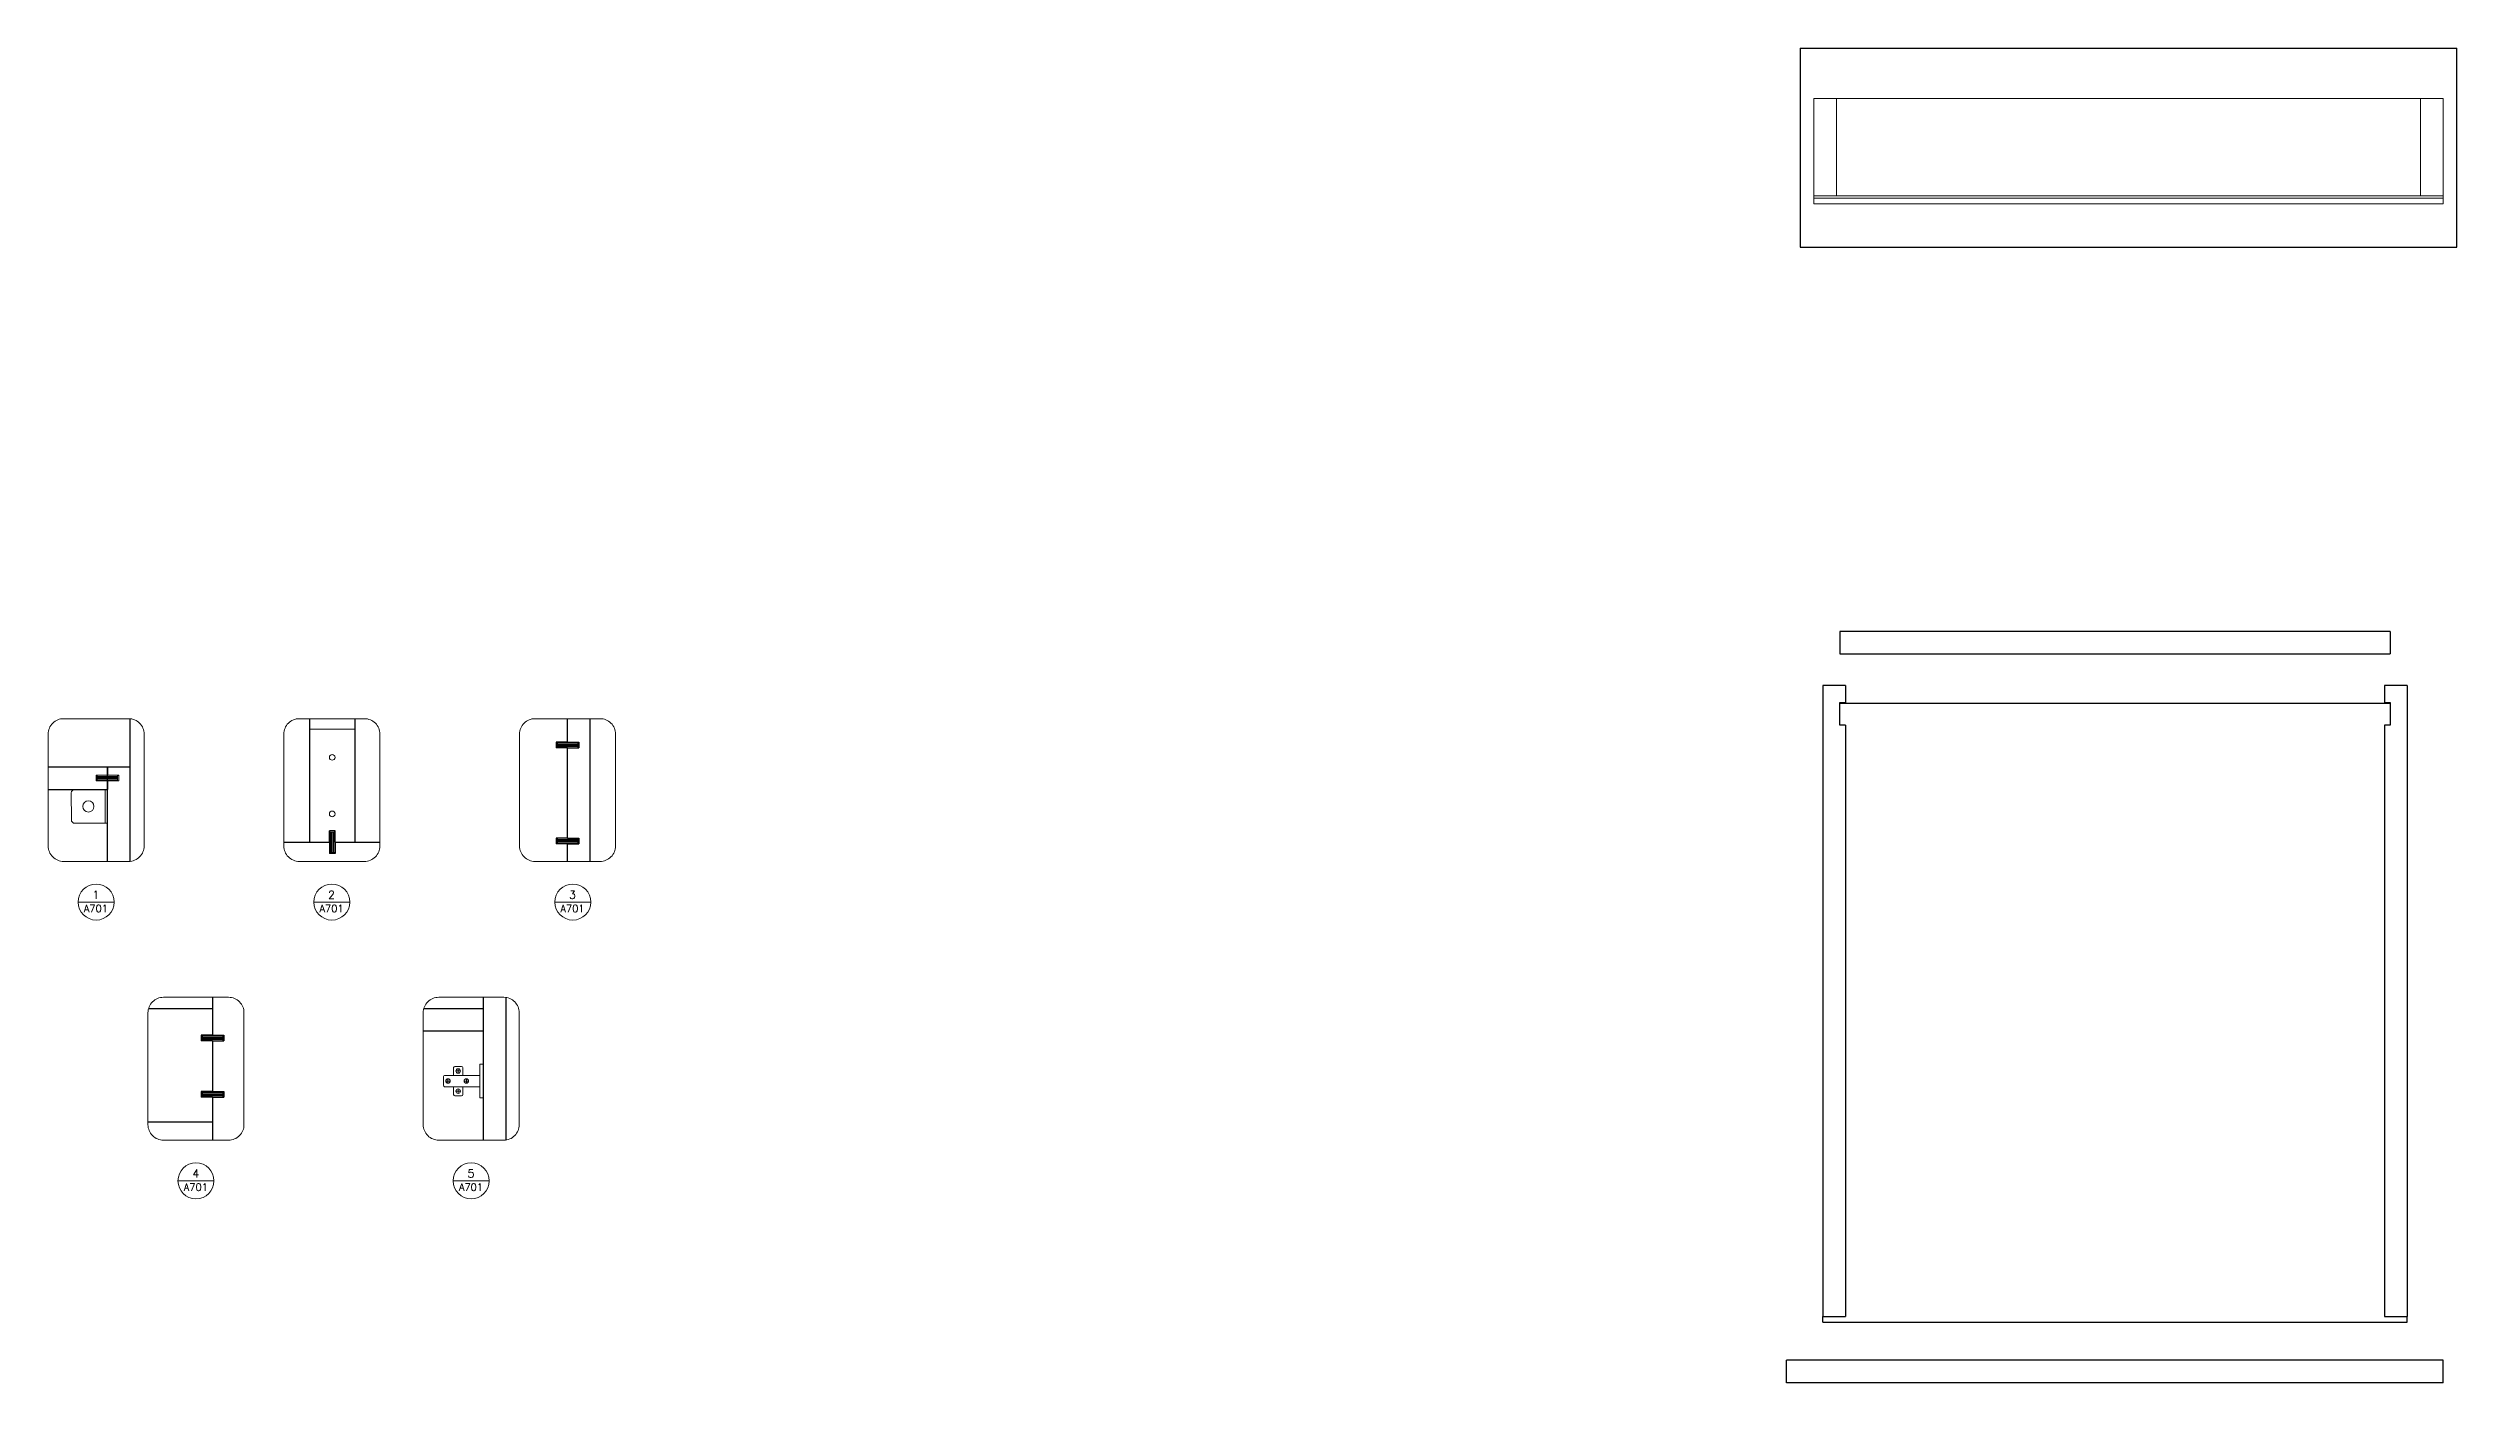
# Model space of a CAD drawing. Header units: millimetres. Extents: x 752 to 3450, y 1167 to 2321.
# Drawn here: x 2580.7 to 2793.5, y 1166.7 to 1284.7 of the extents above; entities that cross this region are included whole.
import ezdxf
from ezdxf.enums import TextEntityAlignment as Align

# ---------------------------------------------------------------- set-up
doc = ezdxf.new("R2010")
doc.units = ezdxf.units.MM
for name, color, linetype, lineweight in [('Giunzioni', 3, 'Continuous', 18), ('Linee e simboli', 1, 'Continuous', 18), ('Parti nascoste', 2, 'Continuous', 9), ('Struttura', 7, 'Continuous', 30)]:
    doc.layers.add(name, color=color, linetype=linetype, lineweight=lineweight)
doc.styles.add('E-ROMANS', font='romans.shx', dxfattribs={"width": 0.8})

msp = doc.modelspace()

# ---------------------------------------------------------------- linework, layer by layer
at = {"layer": 'Giunzioni'}
for p, q in [((2625.59, 1222.92), (2625.59, 1223.22)), ((2625.7, 1223.32), (2627.5, 1223.32)), ((2625.7, 1223.32), (2625.7, 1222.82)), ((2625.7, 1223.22), (2627.5, 1223.22)), ((2625.7, 1223.12), (2627.5, 1223.12)), ((2625.7, 1223.02), (2627.5, 1223.02)), ((2625.7, 1222.92), (2627.5, 1222.92)), ((2625.7, 1222.82), (2627.5, 1222.82)), ((2627.5, 1223.32), (2627.5, 1222.82)), ((2627.6, 1222.92), (2627.6, 1223.22)), ((2582.77, 1216.44), (2582.76, 1218.84)), ((2585.96, 1219.14), (2583.06, 1219.14)), ((2585.77, 1216.14), (2585.77, 1219.14)), ((2585.77, 1216.14), (2585.77, 1219.14)), ((2585.97, 1219.14), (2585.97, 1216.14)), ((2585.97, 1216.14), (2583.07, 1216.14)), ((2605.56, 1215.37), (2605.56, 1213.57)), ((2606.06, 1215.37), (2605.56, 1215.37)), ((2605.66, 1215.47), (2605.96, 1215.47)), ((2605.66, 1215.37), (2605.66, 1213.57)), ((2605.76, 1215.37), (2605.76, 1213.57)), ((2605.86, 1215.37), (2605.86, 1213.57)), ((2605.96, 1215.37), (2605.96, 1213.57)), ((2606.06, 1215.37), (2606.06, 1213.57)), ((2606.06, 1213.57), (2605.56, 1213.57)), ((2605.66, 1213.46), (2605.96, 1213.46)), ((2625.6, 1214.42), (2625.6, 1214.72)), ((2625.7, 1214.82), (2627.5, 1214.82)), ((2625.7, 1214.82), (2625.7, 1214.32)), ((2625.7, 1214.72), (2627.5, 1214.72)), ((2625.7, 1214.62), (2627.5, 1214.62)), ((2625.7, 1214.52), (2627.5, 1214.52)), ((2625.7, 1214.42), (2627.5, 1214.42)), ((2625.7, 1214.32), (2627.5, 1214.32)), ((2627.5, 1214.82), (2627.5, 1214.32)), ((2627.6, 1214.42), (2627.6, 1214.72)), ((2594.25, 1197.02), (2594.25, 1197.32)), ((2594.35, 1197.42), (2596.15, 1197.42)), ((2594.35, 1197.42), (2594.35, 1196.92)), ((2594.35, 1197.32), (2596.15, 1197.32)), ((2594.35, 1197.22), (2596.15, 1197.22)), ((2594.35, 1197.12), (2596.15, 1197.12)), ((2594.35, 1197.02), (2596.15, 1197.02)), ((2594.35, 1196.92), (2596.15, 1196.92)), ((2596.15, 1197.42), (2596.15, 1196.92)), ((2596.25, 1197.02), (2596.25, 1197.32)), ((2615.63, 1193.76), (2615.63, 1192.96)), ((2618.84, 1193.85), (2615.73, 1193.86)), ((2616.54, 1194.55), (2616.54, 1193.85)), ((2616.64, 1194.65), (2617.24, 1194.65)), ((2616.74, 1194.25), (2617.14, 1194.25)), ((2616.94, 1194.05), (2616.94, 1194.45)), ((2617.34, 1193.85), (2617.34, 1194.55)), ((2619.14, 1194.86), (2618.84, 1194.86)), ((2618.84, 1194.86), (2618.84, 1191.87)), ((2619.14, 1194.86), (2619.14, 1191.87)), ((2594.25, 1192.04), (2594.25, 1192.34)), ((2594.35, 1192.44), (2596.15, 1192.44)), ((2594.35, 1192.44), (2594.35, 1191.94)), ((2594.35, 1192.34), (2596.15, 1192.34)), ((2594.35, 1192.24), (2596.15, 1192.24)), ((2594.35, 1192.14), (2596.15, 1192.14)), ((2594.35, 1192.04), (2596.15, 1192.04)), ((2594.35, 1191.94), (2596.15, 1191.94)), ((2596.15, 1192.44), (2596.15, 1191.94)), ((2596.25, 1192.04), (2596.25, 1192.34)), ((2615.73, 1192.86), (2618.84, 1192.86)), ((2615.84, 1193.36), (2616.24, 1193.36)), ((2616.04, 1193.16), (2616.04, 1193.56)), ((2616.54, 1192.16), (2616.54, 1192.86)), ((2616.64, 1192.06), (2617.24, 1192.06)), ((2616.74, 1192.46), (2617.14, 1192.46)), ((2616.94, 1192.26), (2616.94, 1192.66)), ((2617.34, 1192.86), (2617.34, 1192.16)), ((2617.46, 1193.36), (2617.86, 1193.36)), ((2617.66, 1193.16), (2617.66, 1193.56)), ((2619.14, 1191.87), (2618.84, 1191.87))]:
    msp.add_line(p, q, dxfattribs=at)
for centre, radius in [((2584.27, 1217.64), 0.5), ((2616.94, 1194.25), 0.2), ((2616.04, 1193.36), 0.2), ((2616.94, 1192.46), 0.2), ((2617.66, 1193.36), 0.2)]:
    msp.add_circle(centre, radius, dxfattribs=at)
for points in [[(2625.7, 1223.32), (2625.65, 1223.32), (2625.59, 1223.27), (2625.59, 1223.22)], [(2625.59, 1222.92), (2625.59, 1222.87), (2625.65, 1222.82), (2625.7, 1222.82)], [(2627.5, 1223.32), (2627.55, 1223.32), (2627.6, 1223.27), (2627.6, 1223.22)], [(2627.5, 1222.82), (2627.55, 1222.82), (2627.6, 1222.87), (2627.6, 1222.92)], [(2583.06, 1219.14), (2582.92, 1219.14), (2582.76, 1218.98), (2582.76, 1218.84)], [(2583.07, 1216.14), (2582.93, 1216.14), (2582.77, 1216.3), (2582.77, 1216.44)], [(2605.66, 1215.47), (2605.61, 1215.47), (2605.56, 1215.42), (2605.56, 1215.37)], [(2606.06, 1215.37), (2606.06, 1215.42), (2606.01, 1215.47), (2605.96, 1215.47)], [(2605.56, 1213.57), (2605.56, 1213.52), (2605.61, 1213.46), (2605.66, 1213.46)], [(2606.06, 1213.57), (2606.06, 1213.52), (2606.01, 1213.46), (2605.96, 1213.46)], [(2625.7, 1214.82), (2625.65, 1214.82), (2625.6, 1214.77), (2625.6, 1214.72)], [(2625.6, 1214.42), (2625.6, 1214.37), (2625.65, 1214.32), (2625.7, 1214.32)], [(2627.5, 1214.82), (2627.55, 1214.82), (2627.6, 1214.77), (2627.6, 1214.72)], [(2627.5, 1214.32), (2627.55, 1214.32), (2627.6, 1214.37), (2627.6, 1214.42)], [(2594.35, 1197.42), (2594.3, 1197.42), (2594.25, 1197.37), (2594.25, 1197.32)], [(2594.25, 1197.02), (2594.25, 1196.97), (2594.3, 1196.92), (2594.35, 1196.92)], [(2596.15, 1197.42), (2596.2, 1197.42), (2596.25, 1197.37), (2596.25, 1197.32)], [(2596.15, 1196.92), (2596.2, 1196.92), (2596.25, 1196.97), (2596.25, 1197.02)], [(2615.73, 1193.86), (2615.69, 1193.86), (2615.63, 1193.8), (2615.63, 1193.76)], [(2616.54, 1194.55), (2616.54, 1194.6), (2616.59, 1194.65), (2616.64, 1194.65)], [(2617.34, 1194.55), (2617.34, 1194.6), (2617.29, 1194.65), (2617.24, 1194.65)], [(2594.35, 1192.44), (2594.3, 1192.44), (2594.25, 1192.38), (2594.25, 1192.34)], [(2594.25, 1192.04), (2594.25, 1191.99), (2594.3, 1191.94), (2594.35, 1191.94)], [(2596.15, 1192.44), (2596.2, 1192.44), (2596.25, 1192.38), (2596.25, 1192.34)], [(2596.15, 1191.94), (2596.2, 1191.94), (2596.25, 1191.99), (2596.25, 1192.04)], [(2615.73, 1192.86), (2615.69, 1192.86), (2615.63, 1192.91), (2615.63, 1192.96)], [(2616.54, 1192.16), (2616.54, 1192.11), (2616.59, 1192.06), (2616.64, 1192.06)], [(2617.34, 1192.16), (2617.34, 1192.11), (2617.29, 1192.06), (2617.24, 1192.06)]]:
    msp.add_open_spline(points, degree=3, dxfattribs=at)
at = {"layer": 'Linee e simboli'}
for p, q in [((2586.55, 1209.18), (2583.37, 1209.18)), ((2607.37, 1209.18), (2604.19, 1209.18)), ((2628.65, 1209.18), (2625.47, 1209.18)), ((2595.37, 1184.54), (2592.19, 1184.54)), ((2619.68, 1184.54), (2616.5, 1184.54))]:
    msp.add_line(p, q, dxfattribs=at)
at = {"layer": 'Linee e simboli', "ltscale": 0.003}
for points in [[(2582.09, 1225.39), (2587.84, 1225.39, -0.414214), (2589.2, 1224.03), (2589.2, 1214.13, -0.414214), (2587.84, 1212.77), (2582.09, 1212.77, -0.414214), (2580.72, 1214.13), (2580.72, 1224.03, -0.414214)], [(2602.9, 1225.39), (2608.66, 1225.39, -0.414214), (2610.02, 1224.03), (2610.02, 1214.13, -0.414214), (2608.66, 1212.77), (2602.9, 1212.77, -0.414214), (2601.54, 1214.13), (2601.54, 1224.03, -0.414214)], [(2623.72, 1225.39), (2629.47, 1225.39, -0.414214), (2630.84, 1224.03), (2630.84, 1214.13, -0.414214), (2629.47, 1212.77), (2623.72, 1212.77, -0.414214), (2622.36, 1214.13), (2622.36, 1224.03, -0.414214)], [(2590.91, 1200.76), (2596.66, 1200.76, -0.414214), (2598.02, 1199.39), (2598.02, 1189.5, -0.414214), (2596.66, 1188.13), (2590.91, 1188.13, -0.414214), (2589.54, 1189.5), (2589.54, 1199.39, -0.414214)], [(2615.22, 1200.76), (2620.97, 1200.76, -0.414214), (2622.33, 1199.39), (2622.33, 1189.5, -0.414214), (2620.97, 1188.13), (2615.22, 1188.13, -0.414214), (2613.85, 1189.5), (2613.85, 1199.39, -0.414214)], [(2615.22, 1200.76), (2620.97, 1200.76, -0.414214), (2622.33, 1199.39), (2622.33, 1189.5, -0.414214), (2620.97, 1188.13), (2615.22, 1188.13, -0.414214), (2613.85, 1189.5), (2613.85, 1199.39, -0.414214)]]:
    msp.add_lwpolyline(points, format="xyb", close=True, dxfattribs=at)
at = {"layer": 'Linee e simboli'}
for centre in [(2584.96, 1209.18), (2605.78, 1209.18), (2627.06, 1209.18), (2593.78, 1184.54), (2618.09, 1184.54)]:
    msp.add_circle(centre, 1.59, dxfattribs=at)
at = {"layer": 'Parti nascoste'}
for p, q in [((2738.69, 1280.21), (2736.69, 1280.21)), ((2736.69, 1280.21), (2736.69, 1270.91)), ((2738.69, 1280.21), (2738.69, 1271.61)), ((2738.69, 1280.21), (2790.29, 1280.21)), ((2790.29, 1280.21), (2790.29, 1271.61)), ((2792.29, 1280.21), (2790.29, 1280.21)), ((2792.29, 1280.21), (2792.29, 1271.41)), ((2736.69, 1271.61), (2792.29, 1271.61)), ((2792.29, 1271.41), (2736.69, 1271.41)), ((2792.29, 1270.91), (2736.69, 1270.91)), ((2792.29, 1271.41), (2792.29, 1270.91)), ((2607.81, 1224.47), (2603.81, 1224.47)), ((2586.96, 1220.39), (2584.96, 1220.39)), ((2584.96, 1220.39), (2584.96, 1219.89)), ((2584.96, 1219.99), (2584.96, 1220.29)), ((2585.96, 1219.89), (2584.96, 1219.89)), ((2585.06, 1220.39), (2586.86, 1220.39)), ((2585.06, 1220.39), (2585.06, 1219.89)), ((2585.06, 1220.29), (2586.86, 1220.29)), ((2585.06, 1220.19), (2586.86, 1220.19)), ((2585.06, 1220.09), (2586.86, 1220.09)), ((2585.06, 1219.99), (2586.86, 1219.99)), ((2585.06, 1219.89), (2586.86, 1219.89)), ((2585.96, 1219.89), (2586.97, 1219.89)), ((2586.86, 1220.39), (2586.86, 1219.89)), ((2586.97, 1220.39), (2586.97, 1219.89)), ((2586.97, 1219.99), (2586.97, 1220.29))]:
    msp.add_line(p, q, dxfattribs=at)
for centre in [(2605.81, 1221.97), (2605.81, 1216.97)]:
    msp.add_circle(centre, 0.25, dxfattribs=at)
for points in [[(2585.06, 1220.39), (2585.01, 1220.39), (2584.96, 1220.34), (2584.96, 1220.29)], [(2584.96, 1219.99), (2584.96, 1219.95), (2585.01, 1219.89), (2585.06, 1219.89)], [(2586.86, 1220.39), (2586.91, 1220.39), (2586.97, 1220.34), (2586.97, 1220.29)], [(2586.86, 1219.89), (2586.91, 1219.89), (2586.97, 1219.95), (2586.97, 1219.99)]]:
    msp.add_open_spline(points, degree=3, dxfattribs=at)
at = {"layer": 'Struttura'}
for p, q in [((2735.49, 1284.66), (2735.49, 1267.06)), ((2735.49, 1284.66), (2793.49, 1284.66)), ((2793.49, 1267.06), (2793.49, 1284.66)), ((2735.49, 1267.06), (2793.49, 1267.06)), ((2787.59, 1233.11), (2738.99, 1233.11)), ((2738.99, 1233.11), (2738.99, 1231.11)), ((2787.59, 1233.11), (2787.59, 1231.11)), ((2738.99, 1231.11), (2787.59, 1231.11)), ((2737.49, 1228.33), (2737.49, 1172.53)), ((2739.49, 1228.33), (2737.49, 1228.33)), ((2739.49, 1228.33), (2739.49, 1226.83)), ((2789.09, 1228.33), (2787.09, 1228.33)), ((2787.09, 1228.33), (2787.09, 1226.83)), ((2789.09, 1228.33), (2789.09, 1172.53)), ((2738.99, 1224.83), (2738.99, 1226.83)), ((2738.99, 1226.83), (2739.49, 1226.83)), ((2787.59, 1226.73), (2738.99, 1226.73)), ((2787.09, 1226.83), (2787.59, 1226.83)), ((2787.59, 1226.83), (2787.59, 1224.83)), ((2587.96, 1221.14), (2587.96, 1225.39)), ((2603.81, 1225.39), (2603.81, 1214.47)), ((2607.81, 1225.39), (2607.81, 1214.47)), ((2626.6, 1223.32), (2626.6, 1225.39)), ((2626.6, 1223.32), (2626.6, 1225.39)), ((2628.6, 1212.77), (2628.6, 1225.39)), ((2739.49, 1224.83), (2738.99, 1224.83)), ((2739.49, 1224.83), (2739.49, 1172.53)), ((2787.09, 1224.83), (2787.09, 1172.53)), ((2787.59, 1224.83), (2787.09, 1224.83)), ((2626.6, 1223.32), (2625.59, 1223.32)), ((2625.59, 1223.32), (2625.59, 1222.82)), ((2626.6, 1222.82), (2625.59, 1222.82)), ((2626.6, 1223.32), (2627.6, 1223.32)), ((2626.6, 1214.82), (2626.6, 1222.82)), ((2626.6, 1214.82), (2626.6, 1222.82)), ((2626.6, 1222.82), (2627.6, 1222.82)), ((2627.6, 1223.32), (2627.6, 1222.82)), ((2580.72, 1221.14), (2587.96, 1221.14)), ((2580.72, 1221.14), (2585.96, 1221.14)), ((2585.96, 1221.14), (2585.96, 1220.39)), ((2585.96, 1219.89), (2585.96, 1221.14)), ((2585.96, 1221.14), (2587.96, 1221.14)), ((2585.96, 1219.89), (2585.96, 1219.14)), ((2585.96, 1212.77), (2585.96, 1219.89)), ((2587.96, 1212.78), (2587.96, 1221.14)), ((2580.72, 1219.14), (2585.96, 1219.14)), ((2606.06, 1215.47), (2605.56, 1215.47)), ((2605.56, 1214.47), (2605.56, 1215.47)), ((2606.06, 1214.47), (2606.06, 1215.47)), ((2601.54, 1214.47), (2605.56, 1214.47)), ((2605.56, 1214.47), (2605.56, 1213.46)), ((2606.06, 1213.46), (2605.56, 1213.46)), ((2606.06, 1214.47), (2610.02, 1214.47)), ((2606.06, 1214.47), (2606.06, 1213.46)), ((2626.6, 1214.82), (2625.6, 1214.82)), ((2625.6, 1214.82), (2625.6, 1214.32)), ((2626.6, 1214.32), (2625.6, 1214.32)), ((2626.6, 1214.82), (2627.6, 1214.82)), ((2626.6, 1212.77), (2626.6, 1214.32)), ((2626.6, 1212.77), (2626.6, 1214.32)), ((2626.6, 1214.32), (2627.6, 1214.32)), ((2627.6, 1214.82), (2627.6, 1214.32)), ((2595.25, 1200.76), (2595.25, 1197.42)), ((2619.15, 1200.76), (2619.15, 1188.13)), ((2621.15, 1200.74), (2621.15, 1188.14)), ((2589.6, 1199.77), (2595.25, 1199.77)), ((2613.9, 1199.76), (2619.15, 1199.76)), ((2595.25, 1197.42), (2594.25, 1197.42)), ((2594.25, 1197.42), (2594.25, 1196.92)), ((2595.25, 1196.92), (2594.25, 1196.92)), ((2595.25, 1197.42), (2596.25, 1197.42)), ((2595.25, 1196.92), (2595.25, 1192.44)), ((2595.25, 1196.92), (2596.25, 1196.92)), ((2596.25, 1197.42), (2596.25, 1196.92)), ((2619.15, 1197.76), (2613.85, 1197.76)), ((2595.25, 1192.44), (2594.25, 1192.44)), ((2594.25, 1192.44), (2594.25, 1191.94)), ((2595.25, 1191.94), (2594.25, 1191.94)), ((2595.25, 1192.44), (2596.25, 1192.44)), ((2595.25, 1191.94), (2595.25, 1188.13)), ((2595.25, 1191.94), (2596.25, 1191.94)), ((2596.25, 1192.44), (2596.25, 1191.94)), ((2589.54, 1189.76), (2595.25, 1189.76)), ((2737.49, 1172.53), (2739.49, 1172.53)), ((2737.49, 1172.03), (2737.49, 1172.53)), ((2787.09, 1172.53), (2789.09, 1172.53)), ((2789.09, 1172.03), (2789.09, 1172.53)), ((2737.49, 1172.03), (2789.09, 1172.03)), ((2792.29, 1168.68), (2734.29, 1168.68)), ((2734.29, 1166.68), (2734.29, 1168.68)), ((2792.29, 1166.68), (2792.29, 1168.68)), ((2792.29, 1166.68), (2734.29, 1166.68))]:
    msp.add_line(p, q, dxfattribs=at)

# ---------------------------------------------------------------- texts
at = {"layer": 'Linee e simboli', "style": 'E-ROMANS'}
for s, height, p in [('A701', 0.636, (2584.93, 1208.61)), ('1', 0.707, (2584.93, 1209.82)), ('A701', 0.636, (2605.75, 1208.61)), ('2', 0.707, (2605.75, 1209.82)), ('A701', 0.636, (2627.03, 1208.61)), ('3', 0.707, (2627.03, 1209.82)), ('4', 0.707, (2593.76, 1185.19)), ('5', 0.707, (2618.07, 1185.19)), ('A701', 0.636, (2593.76, 1183.98)), ('A701', 0.636, (2618.07, 1183.98))]:
    msp.add_text(s, height=height, dxfattribs=at).set_placement(p, align=Align.MIDDLE_CENTER)

doc.saveas('drawing.dxf')
